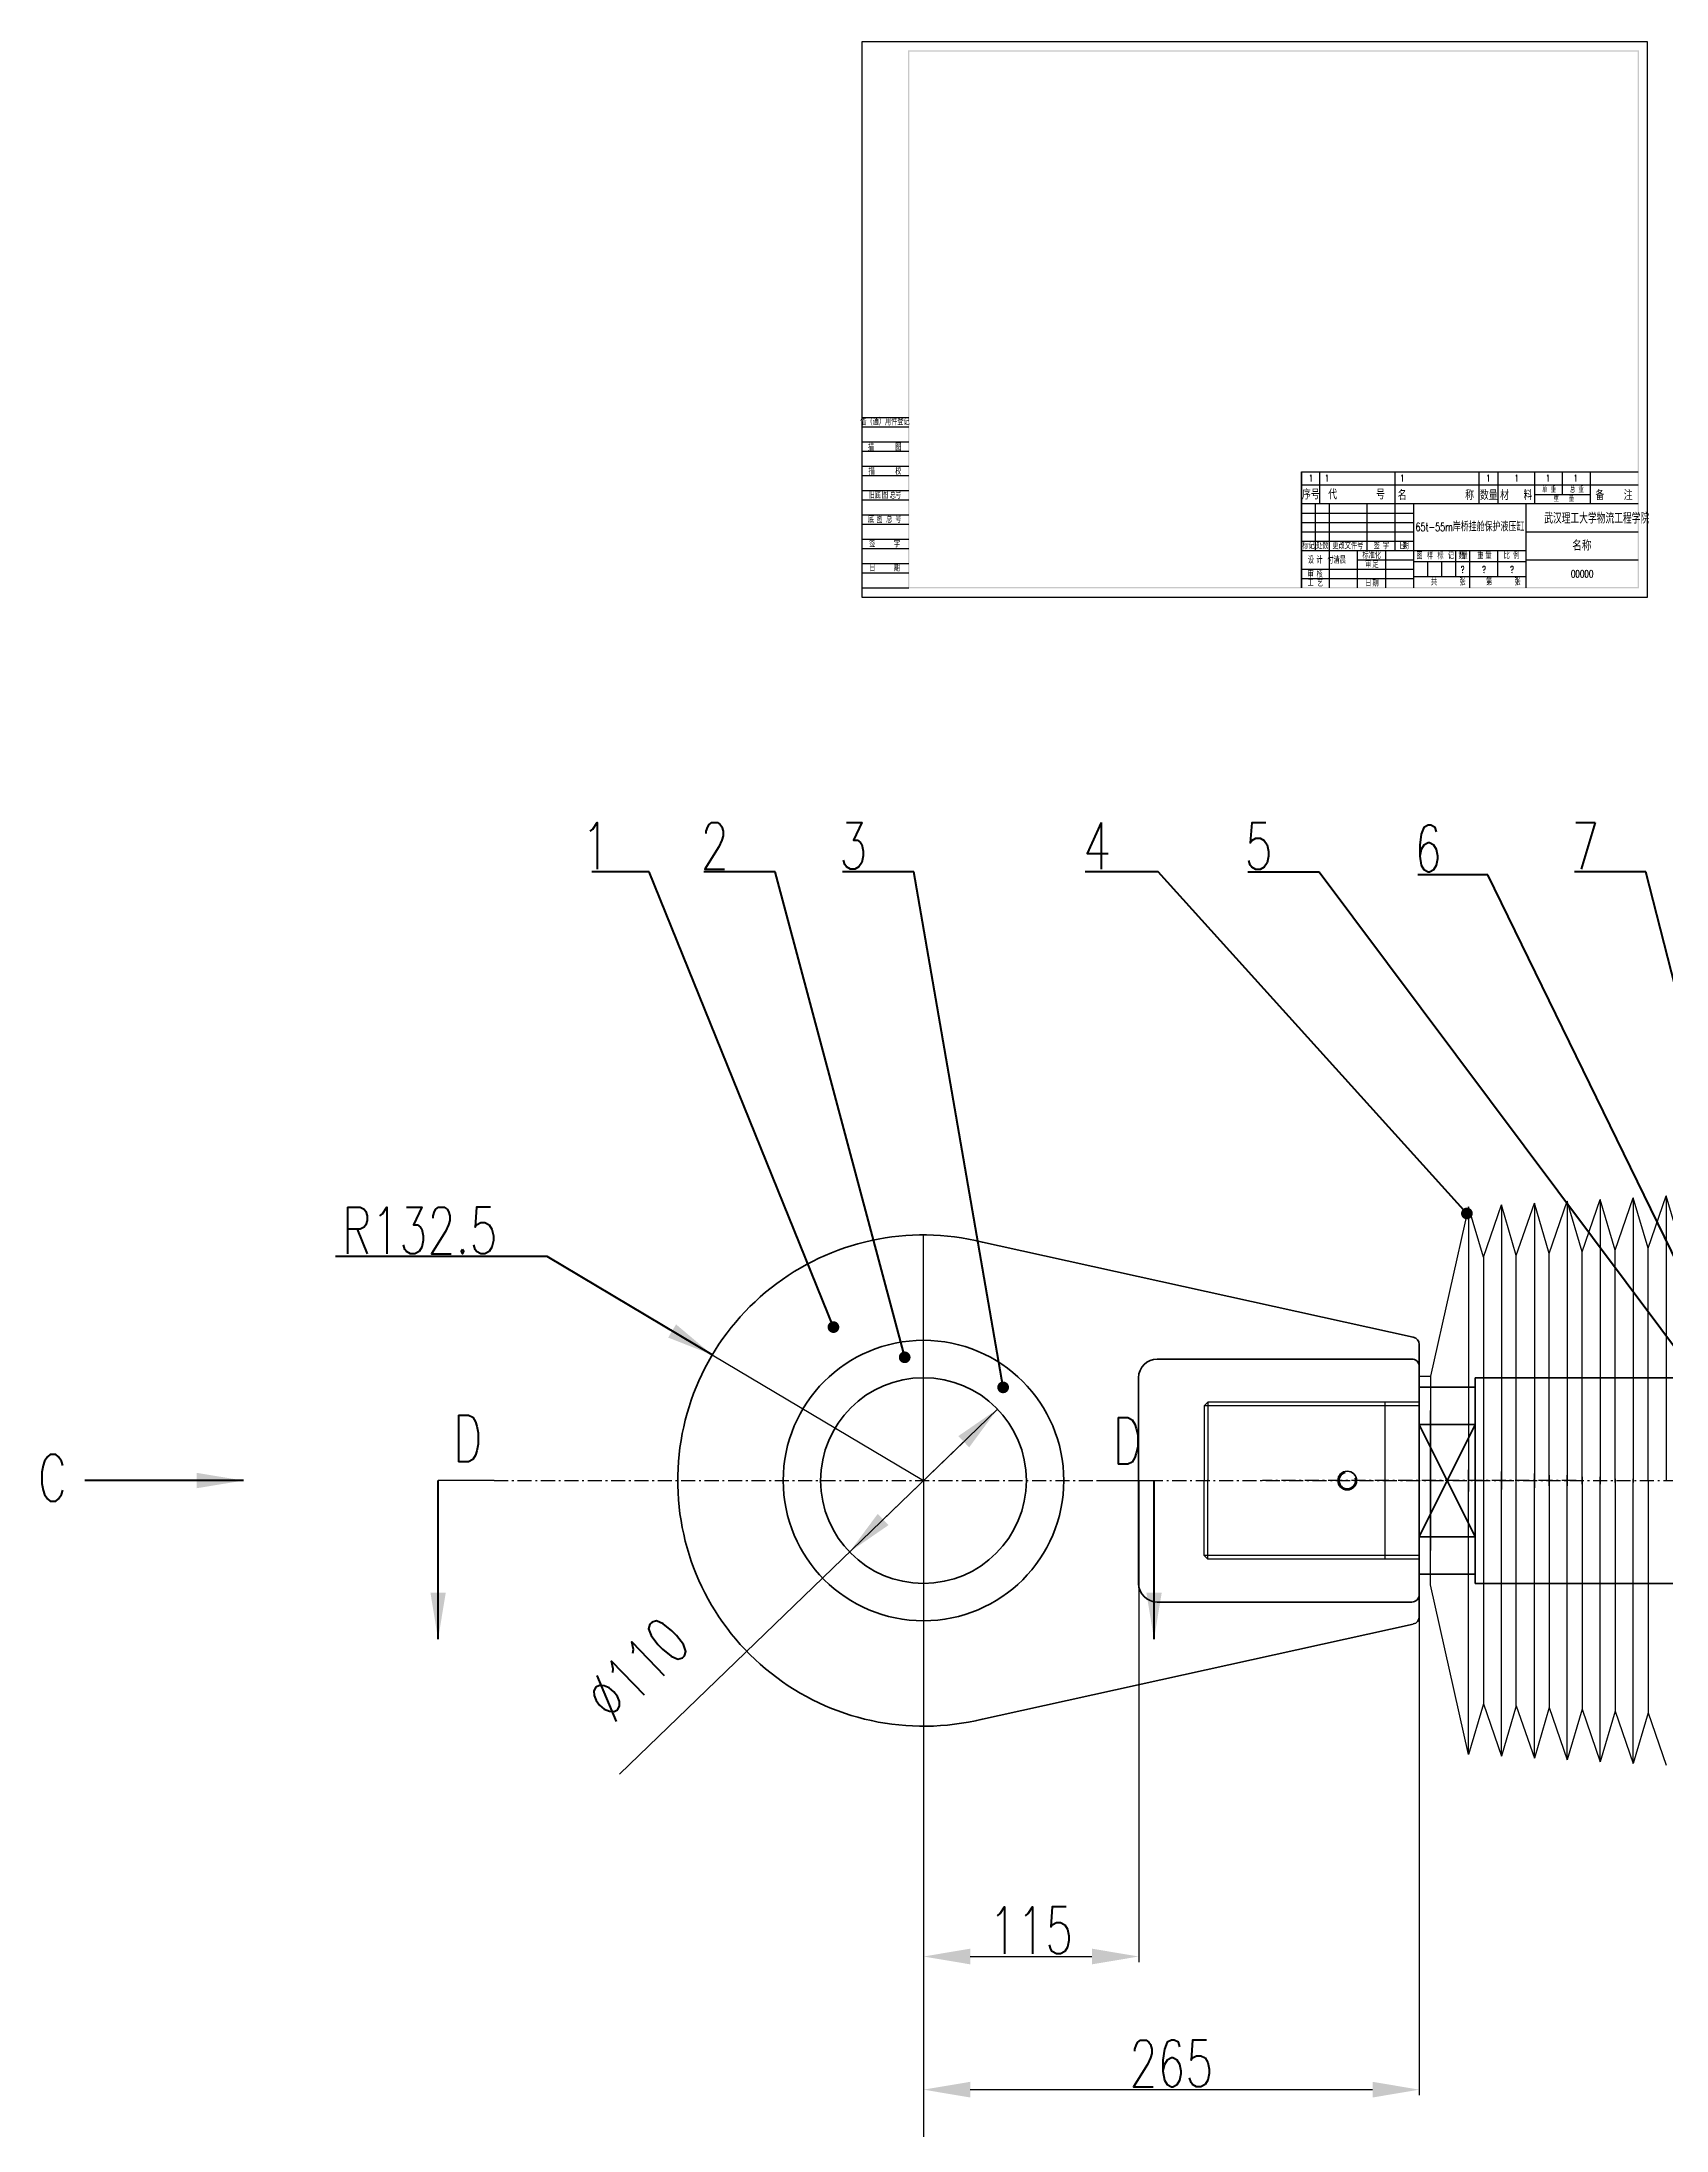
# Model space of a CAD drawing. Extents: x -526 to 4221, y -831 to 1001.
# Drawn here: x -526 to 342, y -195 to 922 of the extents above; entities that cross this region are included whole.
import ezdxf
from ezdxf.enums import TextEntityAlignment as Align

# ---------------------------------------------------------------- set-up
doc = ezdxf.new("R2010")
doc.units = 0
doc.header["$MEASUREMENT"] = 0
doc.linetypes.add('LINEL4', pattern=[12.5, 7.5, -2, 1, -2])
doc.layers.get('Defpoints').update_dxf_attribs({"linetype": 'CONTINUOUS'})
doc.layers.add('L1', color=2, linetype='CONTINUOUS', lineweight=35)
doc.layers.add('L3', color=4, linetype='CONTINUOUS')
doc.layers.add('L4', color=5, linetype='LINEL4')
doc.styles.add('HZ', font='txt', dxfattribs={"width": 0.7, "bigfont": 'hztxt'})
doc.styles.add('HZTXT', font='ROMANS', dxfattribs={"width": 0.7, "bigfont": 'HZTXT'})
doc.styles.get("Standard").update_dxf_attribs({"font": 'txt', "bigfont": 'hztxt.shx'})
doc.dimstyles.get("Standard").update_dxf_attribs({"dimtxt": 0.18, "dimasz": 0.18, "dimexe": 0.18, "dimexo": 0.0625, "dimgap": 0.09, "dimtad": 0, "dimtih": 1, "dimtoh": 1, "dimdec": 4, "dimzin": 0, "dimdsep": 46, "dimtxsty": 'Standard', "dimcen": 0.09, "dimadec": 0, "dimazin": 0, "dimtfac": 1, "dimtdec": 4, "dimtofl": 0, "dimtmove": 0, "dimatfit": 3, "dimfxl": 1, "dimtolj": 1, "dimtzin": 0, "dimarcsym": 0})

# ---------------------------------------------------------------- blocks, each defined once
blk = doc.blocks.new('*D15')
at = {"layer": 'Defpoints', "color": 0, "transparency": 16777216}
for p in [(-55.1, 152.7), (59.9, 152.7), (59.9, -101.8)]:
    blk.add_point(p, dxfattribs=at)
at = {"layer": 'L3', "transparency": 16777216}
for p, q in [((-55.1, 152.7), (-55.1, -104.8)), ((59.9, 152.7), (59.9, -104.8)), ((-30.1, -101.8), (34.9, -101.8))]:
    blk.add_line(p, q, dxfattribs=at)
for points in [[(-30.1, -97.6), (-30.1, -106), (-55.1, -101.8)], [(34.9, -97.6), (34.9, -106), (59.9, -101.8)]]:
    blk.add_solid(points, dxfattribs=at)
at = {"layer": 'L3', "transparency": 16777216, "insert": (2.4, -87.8), "char_height": 25, "attachment_point": 5, "style": 'HZTXT'}
blk.add_mtext('\\A1;115', dxfattribs=at)
blk = doc.blocks.new('*D16')
at = {"layer": 'Defpoints', "color": 0, "transparency": 16777216}
for p in [(-55.1, 152.7), (209.9, 152.7), (209.9, -173)]:
    blk.add_point(p, dxfattribs=at)
at = {"layer": 'L3', "transparency": 16777216}
for p, q in [((-55.1, 152.7), (-55.1, -176)), ((209.9, 152.7), (209.9, -176)), ((-30.1, -173), (184.9, -173))]:
    blk.add_line(p, q, dxfattribs=at)
for points in [[(-30.1, -168.8), (-30.1, -177.2), (-55.1, -173)], [(184.9, -168.8), (184.9, -177.2), (209.9, -173)]]:
    blk.add_solid(points, dxfattribs=at)
at = {"layer": 'L3', "transparency": 16777216, "insert": (77.4, -159), "char_height": 25, "attachment_point": 5, "style": 'HZTXT'}
blk.add_mtext('\\A1;265', dxfattribs=at)
blk = doc.blocks.new('*D17')
at = {"layer": 'Defpoints', "color": 0, "transparency": 16777216}
for p in [(-55.1, 152.7), (1137.2, -57.7), (1137.2, -248.6)]:
    blk.add_point(p, dxfattribs=at)
at = {"layer": 'L3', "transparency": 16777216}
for p, q in [((-55.1, 152.7), (-55.1, -251.6)), ((1137.2, -57.7), (1137.2, -251.6)), ((-30.1, -248.6), (1112.2, -248.6))]:
    blk.add_line(p, q, dxfattribs=at)
for points in [[(-30.1, -244.4), (-30.1, -252.7), (-55.1, -248.6)], [(1112.2, -244.4), (1112.2, -252.7), (1137.2, -248.6)]]:
    blk.add_solid(points, dxfattribs=at)
at = {"layer": 'L3', "transparency": 16777216, "insert": (541, -234.6), "char_height": 25, "attachment_point": 5, "style": 'HZTXT'}
blk.add_mtext('\\A1;1200', dxfattribs=at)
blk = doc.blocks.new('*D19')
at = {"layer": 'Defpoints', "color": 0, "transparency": 16777216}
for p in [(-55.1, 152.7), (1934.9, 0.7), (1934.9, -344)]:
    blk.add_point(p, dxfattribs=at)
at = {"layer": 'L3', "transparency": 16777216}
for p, q in [((-55.1, 152.7), (-55.1, -347)), ((1934.9, 0.7), (1934.9, -347)), ((-30.1, -344), (1909.9, -344))]:
    blk.add_line(p, q, dxfattribs=at)
for points in [[(-30.1, -339.9), (-30.1, -348.2), (-55.1, -344)], [(1909.9, -339.9), (1909.9, -348.2), (1934.9, -344)]]:
    blk.add_solid(points, dxfattribs=at)
at = {"layer": 'L3', "transparency": 16777216, "insert": (939.9, -330), "char_height": 25, "attachment_point": 5, "style": 'HZTXT'}
blk.add_mtext('\\A1;1990', dxfattribs=at)
blk = doc.blocks.new('*D27')
at = {"layer": 'Defpoints', "color": 0, "transparency": 16777216}
for p in [(-15.6, 190.9), (-94.7, 114.5)]:
    blk.add_point(p, dxfattribs=at)
at = {"layer": 'L3', "transparency": 16777216}
blk.add_line((-33.6, 173.5), (-76.7, 131.9), dxfattribs=at)
for points in [[(-36.5, 176.5), (-30.7, 170.5), (-15.6, 190.9)], [(-79.6, 134.9), (-73.8, 128.9), (-94.7, 114.5)]]:
    blk.add_solid(points, dxfattribs=at)
at = {"layer": 'L3', "transparency": 16777216, "insert": (-208.3, 51.8), "char_height": 25, "attachment_point": 5, "rotation": 44.0027, "style": 'HZTXT'}
blk.add_mtext('\\A1;∅110', dxfattribs=at)

msp = doc.modelspace()

# ---------------------------------------------------------------- linework, layer by layer
at = {"layer": 'Defpoints'}
for p, q in [((279.39, 274.05), (289.05, 302.06)), ((289.05, 302.06), (289.05, 149.81)), ((297.01, 275.02), (289.05, 302.06)), ((297.01, 275.02), (306.67, 303.03)), ((306.67, 303.03), (306.67, 150.77)), ((314.63, 275.98), (306.67, 303.03)), ((314.63, 275.98), (324.29, 303.99)), ((324.29, 303.99), (324.29, 151.74)), ((332.25, 276.95), (324.29, 303.99)), ((332.25, 276.95), (341.92, 304.96)), ((341.92, 304.96), (341.92, 152.71)), ((349.87, 277.91), (341.92, 304.96)), ((236.19, 299.16), (215.86, 208.53)), ((236.19, 299.16), (236.19, 146.91)), ((244.15, 272.12), (236.19, 299.16)), ((244.15, 272.12), (253.81, 300.13)), ((253.81, 300.13), (253.81, 147.88)), ((261.77, 273.09), (253.81, 300.13)), ((261.77, 273.09), (271.43, 301.09)), ((271.43, 301.09), (271.43, 148.84)), ((279.39, 274.05), (271.43, 301.09)), ((244.15, 272.12), (244.15, 33.29)), ((261.77, 148.84), (261.77, 273.09)), ((261.77, 232.88), (261.77, 273.09)), ((279.39, 149.81), (279.39, 274.05)), ((279.39, 233.84), (279.39, 274.05)), ((297.01, 150.77), (297.01, 275.02)), ((297.01, 234.81), (297.01, 275.02)), ((314.63, 151.74), (314.63, 275.98)), ((314.63, 235.77), (314.63, 275.98)), ((332.25, 152.71), (332.25, 276.95)), ((332.25, 236.74), (332.25, 276.95)), ((209.86, 208.53), (215.86, 208.53)), ((215.86, 208.53), (215.86, 115.27)), ((94.86, 192.71), (96.86, 194.71)), ((209.86, 192.71), (94.86, 192.71)), ((94.86, 192.71), (94.86, 152.71)), ((209.86, 194.71), (96.86, 194.71)), ((96.86, 194.71), (96.86, 152.33)), ((191.41, 194.71), (191.41, 110.71)), ((236.19, 6.25), (236.19, 158.5)), ((253.81, 5.28), (253.81, 157.53)), ((271.43, 4.32), (271.43, 156.57)), ((-284.62, 152.71), (-314.62, 152.71)), ((38.11, 152.71), (68.11, 152.71)), ((94.86, 112.71), (94.86, 152.71)), ((96.86, 110.71), (96.86, 153.08)), ((261.77, 32.32), (261.77, 152.71)), ((279.39, 155.6), (279.39, 31.36)), ((289.05, 3.35), (289.05, 155.6)), ((297.01, 154.64), (297.01, 30.39)), ((306.67, 2.39), (306.67, 154.64)), ((314.63, 153.67), (314.63, 29.43)), ((324.29, 1.42), (324.29, 153.67)), ((332.25, 152.71), (332.25, 28.46)), ((209.86, 112.71), (94.86, 112.71)), ((94.86, 112.71), (96.86, 110.71)), ((209.86, 110.71), (96.86, 110.71)), ((236.19, 6.25), (215.86, 96.88)), ((279.39, 71.57), (279.39, 31.36)), ((297.01, 70.6), (297.01, 30.39)), ((314.63, 69.64), (314.63, 29.43)), ((332.25, 68.67), (332.25, 28.46)), ((244.15, 33.29), (236.19, 6.25)), ((244.15, 33.29), (253.81, 5.28)), ((261.77, 32.32), (253.81, 5.28)), ((261.77, 32.32), (271.43, 4.32)), ((279.39, 31.36), (271.43, 4.32)), ((279.39, 31.36), (289.05, 3.35)), ((297.01, 30.39), (289.05, 3.35)), ((297.01, 30.39), (306.67, 2.39)), ((314.63, 29.43), (306.67, 2.39)), ((314.63, 29.43), (324.29, 1.42)), ((332.25, 28.46), (324.29, 1.42)), ((332.25, 28.46), (341.92, 0.45))]:
    msp.add_line(p, q, dxfattribs=at)
at = {"layer": 'L1'}
for p, q in [((146.96, 675.11), (146.96, 692.11)), ((146.96, 630.11), (146.96, 675.11)), ((206.72, 229.4), (-26.81, 280.99)), ((209.86, 213.71), (209.86, 225.49)), ((205.86, 217.71), (69.86, 217.71)), ((209.86, 217.71), (209.86, 219.57)), ((209.86, 217.71), (209.86, 213.71)), ((209.86, 152.71), (209.86, 213.71)), ((59.86, 97.71), (59.86, 207.71)), ((239.86, 202.71), (209.86, 202.71)), ((209.86, 202.71), (209.86, 102.71)), ((209.86, 202.71), (209.86, 182.71)), ((239.87, 207.71), (239.86, 202.71)), ((349.87, 207.71), (239.87, 207.71)), ((239.87, 207.71), (239.87, 97.71)), ((209.86, 192.71), (209.86, 194.71)), ((209.86, 152.71), (209.86, 192.71)), ((209.86, 182.71), (239.87, 182.71)), ((239.87, 122.71), (209.86, 182.71)), ((239.87, 182.71), (209.86, 122.71)), ((209.86, 152.71), (209.86, 91.71)), ((209.86, 102.71), (209.86, 122.71)), ((209.86, 122.71), (239.87, 122.71)), ((209.86, 102.71), (239.87, 102.71)), ((209.86, 87.71), (209.86, 91.71)), ((239.87, 97.71), (349.87, 97.71)), ((205.86, 87.71), (69.86, 87.71)), ((209.86, 87.71), (209.86, 85.84)), ((206.72, 76.01), (-26.81, 24.43))]:
    msp.add_line(p, q, dxfattribs=at)
for centre, radius in [((-55.14, 152.71), 75), ((-55.14, 152.71), 55), ((171.41, 152.71), 5)]:
    msp.add_circle(centre, radius, dxfattribs=at)
for centre, radius, start, end in [((-55.14, 152.71), 131.37, 76.15662, 180.48733), ((205.86, 225.49), 4, 0, 77.54304), ((69.86, 207.71), 10, 90, 180), ((205.86, 213.71), 4, 0, 90), ((171.41, 152.71), 4.37, 106.04932, 16.04932), ((-55.14, 152.71), 131.37, 179.51267, 283.84338), ((69.86, 97.71), 10, 180, 270), ((205.86, 91.71), 4, 270, 360), ((205.86, 79.92), 4, 282.45696, 360)]:
    msp.add_arc(centre, radius, start, end, dxfattribs=at)
msp.add_point((146.96, 675.11), dxfattribs=at)
for points in [[(326.61, 916.76), (327.31, 917.46), (-62.69, 916.76), (-63.39, 917.46)], [(-62.69, 916.76), (-63.39, 917.46), (-62.69, 630.11), (-63.39, 630.11)], [(326.61, 630.46), (327.31, 629.76), (326.61, 916.76), (327.31, 917.46)], [(-63.04, 630.46), (-63.04, 629.76), (326.61, 630.46), (327.31, 629.76)]]:
    msp.add_trace(points, dxfattribs=at)
at = {"layer": 'L3'}
for p, q in [((-88.04, 721.11), (-63.04, 721.11)), ((-88.04, 716.11), (-63.04, 716.11)), ((-88.04, 708.11), (-63.04, 708.11)), ((-88.04, 703.11), (-63.04, 703.11)), ((-88.04, 695.11), (-63.04, 695.11)), ((-88.04, 690.11), (-63.04, 690.11)), ((-88.04, 682.11), (-63.04, 682.11)), ((146.96, 692.11), (326.96, 692.11)), ((146.96, 685.11), (326.96, 685.11)), ((156.69, 675.11), (156.69, 692.11)), ((196.96, 675.11), (196.96, 692.11)), ((241.89, 675.11), (241.89, 692.11)), ((252.11, 675.11), (252.11, 692.11)), ((271.63, 675.11), (271.63, 692.11)), ((286.5, 680.01), (286.5, 692.11)), ((301.37, 675.11), (301.37, 692.11)), ((-88.04, 677.11), (-63.04, 677.11)), ((146.96, 675.11), (326.96, 675.11)), ((146.96, 670.11), (206.96, 670.11)), ((154.46, 650.11), (154.46, 675.11)), ((161.96, 630.11), (161.96, 675.11)), ((181.96, 650.11), (181.96, 675.11)), ((196.96, 650.11), (196.96, 675.11)), ((206.96, 630.11), (206.96, 675.11)), ((266.96, 630.11), (266.96, 675.11)), ((271.63, 680.01), (301.37, 680.01)), ((-88.04, 669.11), (-63.04, 669.11)), ((-88.04, 664.11), (-63.04, 664.11)), ((146.96, 665.11), (206.96, 665.11)), ((146.96, 660.11), (206.96, 660.11)), ((266.96, 660.11), (326.96, 660.11)), ((-88.04, 656.11), (-63.04, 656.11)), ((-88.04, 651.11), (-63.04, 651.11)), ((146.96, 655.11), (206.96, 655.11)), ((146.96, 650.11), (206.96, 650.11)), ((176.96, 630.11), (176.96, 650.11)), ((191.96, 630.11), (191.96, 650.11)), ((206.96, 650.11), (266.96, 650.11)), ((229.46, 636.11), (229.46, 650.11)), ((236.96, 630.11), (236.96, 650.11)), ((251.96, 636.11), (251.96, 650.11)), ((-88.04, 643.11), (-63.04, 643.11)), ((-88.04, 638.11), (-63.04, 638.11)), ((146.96, 640.11), (206.96, 640.11)), ((176.96, 645.11), (206.96, 645.11)), ((206.96, 644.11), (266.96, 644.11)), ((214.46, 636.11), (214.46, 644.11)), ((221.96, 636.11), (221.96, 644.11)), ((266.96, 645.11), (326.96, 645.11)), ((-88.04, 630.11), (-63.04, 630.11)), ((146.96, 635.11), (206.96, 635.11)), ((206.96, 636.11), (266.96, 636.11)), ((-55.14, 152.68), (-55.14, 284.08)), ((-168.03, 219.91), (-55.14, 152.68)), ((-15.58, 190.91), (-217.57, -4.3)), ((215.86, 96.88), (215.86, 190.14)), ((209.86, 79.92), (209.86, 91.71))]:
    msp.add_line(p, q, dxfattribs=at)
msp.add_lwpolyline([(-88.04, 625.11), (331.96, 625.11), (331.96, 922.11), (-88.04, 922.11)], close=True, dxfattribs=at)
at = {"layer": 'L4'}
for p, q in [((-284.62, 152.71), (1402.37, 152.71)), ((293.7, 152.71), (126.01, 152.71))]:
    msp.add_line(p, q, dxfattribs=at)

# ---------------------------------------------------------------- texts
at = {"layer": 'L1', "style": 'HZTXT', "width": 0.7}
for s, height, p in [('序号', 5, (151.97, 677.45)), ('代        号', 5, (176.39, 677.45)), ('名            称', 5, (218.78, 677.06)), ('数量', 5, (247.04, 677.06)), ('材   料', 5, (261.74, 677.06)), ('单 重', 3, (279.29, 681.01)), ('总 重', 3, (294.14, 681.01)), ('备    注', 5, (314, 677.06)), ('重   量', 3, (287.2, 676.28))]:
    msp.add_text(s, height=height, dxfattribs=at).set_placement(p, align=Align.CENTER)
at = {"layer": 'L1', "style": 'HZTXT', "width": 0.6}
msp.add_text('武汉理工大学物流工程学院', height=5.775, dxfattribs=at).set_placement((276.7, 664.45))
at = {"layer": 'L1', "style": 'HZTXT', "width": 0.7}
for s, height, p in [('名称', 5.5, (296.82, 652.74)), ('00000', 4, (296.96, 637.61))]:
    msp.add_text(s, height=height, dxfattribs=at).set_placement(p, align=Align.MIDDLE_CENTER)
at = {"layer": 'L3', "width": 0.7}
for s, style, p in [('借（通）用件登记', 'HZTXT', (-75.73, 717.09)), ('底', 'HZTXT', (-79.61, 677.86)), ('图', 'HZTXT', (-75.73, 677.86)), ('总', 'HZTXT', (-71.52, 677.86)), ('1', 'HZTXT', (151.97, 686.98)), ('1', 'HZTXT', (246.77, 686.98)), ('1', 'HZTXT', (261.95, 686.98)), ('1', 'HZTXT', (278.68, 686.98)), ('1', 'HZTXT', (293.55, 686.98)), ('底', 'HZTXT', (-83.17, 664.86)), ('图', 'HZTXT', (-78.64, 664.86)), ('总', 'HZTXT', (-73.46, 664.86)), ('标记', 'HZ', (150.66, 650.8)), ('处数', 'HZ', (158.02, 650.8)), ('更改文件号', 'HZ', (171.73, 650.8)), ('标准化', 'HZ', (184.47, 645.71)), ('图 样 标 记', 'HZ', (218.43, 645.42)), ('?', 'HZTXT', (233.06, 638.11)), ('?', 'HZTXT', (244.49, 638.11)), ('?', 'HZTXT', (259.46, 638.11)), ('共     张', 'HZ', (225.38, 631.43)), ('第     张', 'HZ', (254.8, 631.43))]:
    msp.add_text(s, height=3.5, dxfattribs=dict(at, style=style)).set_placement(p, align=Align.CENTER)
for s, style, p in [('描', 'HZTXT', (-84.82, 703.48)), ('描', 'HZTXT', (-84.5, 690.67)), ('旧', 'HZTXT', (-84.5, 677.86)), ('1', 'HZTXT', (159.51, 686.98)), ('1', 'HZTXT', (199.78, 686.98)), ('签', 'HZTXT', (-84.14, 651.82)), ('签', 'HZ', (185.55, 650.8)), ('日', 'HZ', (199.27, 650.8)), ('数', 'HZ', (230.87, 645.4)), ('重', 'HZ', (240.92, 645.61)), ('比', 'HZ', (255.01, 645.61)), ('日', 'HZTXT', (-84.14, 638.94)), ('审', 'HZ', (150.18, 635.57)), ('设', 'HZ', (150.3, 643.14)), ('审', 'HZ', (180.92, 640.88)), ('工', 'HZ', (150.18, 630.87)), ('日', 'HZ', (181.03, 630.87))]:
    msp.add_text(s, height=3.5, dxfattribs=dict(at, style=style)).set_placement(p)
for s, style, p in [(' 图', 'HZTXT', (-66.94, 703.48)), ('校', 'HZTXT', (-66.94, 690.67)), ('号', 'HZTXT', (-66.94, 677.86)), ('号', 'HZTXT', (-66.94, 664.86)), ('字', 'HZTXT', (-67.64, 651.76)), ('字', 'HZ', (193.76, 650.8)), ('期', 'HZ', (204.36, 650.8)), ('量', 'HZ', (235.82, 645.42)), ('量', 'HZ', (248.55, 645.61)), ('例', 'HZ', (263.35, 645.61)), ('期', 'HZTXT', (-67.64, 638.94)), ('核', 'HZ', (158.28, 635.57)), ('计', 'HZ', (158.28, 643.14)), ('付清晨', 'HZ', (170.69, 643.14)), ('定', 'HZ', (188.18, 640.88)), ('艺', 'HZ', (158.52, 630.87)), ('期', 'HZ', (188.18, 630.87))]:
    msp.add_text(s, height=3.5, dxfattribs=dict(at, style=style)).set_placement(p, align=Align.RIGHT)
at = {"layer": 'L3', "style": 'HZTXT', "width": 0.7}
msp.add_text('65t-55m岸桥挂舱保护液压缸', height=4.5, dxfattribs=at).set_placement((236.98, 662.64), align=Align.MIDDLE_CENTER)
at = {"layer": 'L3', "char_height": 25, "style": 'HZTXT'}
for s, insert, attachment_point in [('\\A1;1', (-230.34, 479.7), 8), ('\\A1;2', (-166.74, 479.7), 8), ('\\A1;3', (-92.62, 479.7), 8), ('\\A1;4', (37.63, 479.7), 8), ('\\A1;5', (124.07, 479.5), 8), ('\\A1;6', (214.64, 478.2), 8), ('\\A1;7', (298.76, 479.7), 8), ('\\A1;R132.5', (-282.82, 273.97), 9)]:
    msp.add_mtext(s, dxfattribs=dict(at, insert=insert, attachment_point=attachment_point))
at = {"layer": 'L3', "char_height": 25, "attachment_point": 1, "style": 'HZTXT'}
for s, insert in [('D', (-306.62, 187.73)), ('D', (45.87, 186.44)), ('C', (-528.73, 166.67))]:
    msp.add_mtext_dynamic_manual_height_columns(s, width=50.2355, gutter_width=20, heights=[0], dxfattribs=dict(at, insert=insert))

# ---------------------------------------------------------------- dimensions: what is measured, and where the dimension line sits
at = {"layer": 'L3'}
dim = msp.add_diameter_dim_2p(p1=(-15.58, 190.91), p2=(-94.71, 114.5), dimstyle='Standard', override={"dimtxt": 25, "dimasz": 25, "dimexe": 3, "dimexo": 0, "dimgap": 1.5, "dimtad": 1, "dimtih": 0, "dimtoh": 0, "dimdec": 1, "dimzin": 9, "dimtxsty": 'HZTXT', "dimcen": 0, "dimclrd": 256, "dimclre": 256, "dimclrt": 256, "dimtfac": 0.6, "dimtdec": 1, "dimtofl": 1, "dimtmove": 2, "dimtzin": 9, "dimlwd": 65535, "dimlwe": 65535}, dxfattribs=at)
dim.commit()
dim.dimension.update_dxf_attribs({"geometry": '*D27', "text_midpoint": (-208.32, 51.81), "dimtype": 163})
for base, p2, picture, middle in [((59.86, -101.81), (59.86, 152.71), '*D15', (2.36, -87.81)), ((209.86, -173), (209.86, 152.71), '*D16', (77.36, -159))]:
    dim = msp.add_linear_dim(base=base, p1=(-55.14, 152.71), p2=p2, dimstyle='Standard', override={"dimtxt": 25, "dimasz": 25, "dimexe": 3, "dimexo": 0, "dimgap": 1.5, "dimtad": 1, "dimtih": 0, "dimtoh": 0, "dimdec": 1, "dimzin": 9, "dimtxsty": 'HZTXT', "dimcen": 0, "dimclrd": 256, "dimclre": 256, "dimclrt": 256, "dimtfac": 0.6, "dimtdec": 1, "dimtofl": 1, "dimtmove": 2, "dimtzin": 9, "dimlwd": 65535, "dimlwe": 65535}, dxfattribs=at)
    dim.commit()
    dim.dimension.update_dxf_attribs({"geometry": picture, "text_midpoint": middle})
for base, p2, text, picture, middle in [((1137.19, -248.55), (1137.19, -57.73), '1200', '*D17', (541.02, -234.55)), ((1934.91, -344.03), (1934.91, 0.71), '1990', '*D19', (939.88, -330.03))]:
    dim = msp.add_linear_dim(base=base, p1=(-55.14, 152.71), p2=p2, text=text, dimstyle='Standard', override={"dimtxt": 25, "dimasz": 25, "dimexe": 3, "dimexo": 0, "dimgap": 1.5, "dimtad": 1, "dimtih": 0, "dimtoh": 0, "dimdec": 1, "dimzin": 9, "dimtxsty": 'HZTXT', "dimcen": 0, "dimclrd": 256, "dimclre": 256, "dimclrt": 256, "dimtfac": 0.6, "dimtdec": 1, "dimtofl": 1, "dimtmove": 2, "dimtzin": 9, "dimlwd": 65535, "dimlwe": 65535}, dxfattribs=at)
    dim.commit()
    dim.dimension.update_dxf_attribs({"geometry": picture, "text_midpoint": middle})

# ---------------------------------------------------------------- leaders
at = {"layer": 'Defpoints'}
for points in [[(-418.66, 152.72), (-503.51, 152.72)], [(-314.62, 67.85), (-314.62, 152.71)], [(68.11, 67.85), (68.11, 152.71)]]:
    msp.add_leader(points, dimstyle='Standard', override={"dimtxt": 25, "dimasz": 25, "dimexe": 3, "dimexo": 0, "dimgap": 1.5, "dimtad": 1, "dimtih": 0, "dimtoh": 0, "dimdec": 1, "dimzin": 9, "dimtxsty": 'HZTXT', "dimcen": 0, "dimclrd": 256, "dimclre": 256, "dimclrt": 256, "dimtfac": 0.6, "dimtdec": 1, "dimtofl": 1, "dimtmove": 2, "dimtzin": 9, "dimlwd": 65535, "dimlwe": 65535}, dxfattribs=at)
at = {"layer": 'L3', "annotation_type": 0, "has_hookline": 1, "hookline_direction": 1}
for points, override, text_width in [([(-103.27, 234.77), (-201.76, 478.2), (-226.76, 478.2)], {"dimtxt": 25, "dimasz": 25, "dimexe": 3, "dimexo": 0, "dimgap": 1.5, "dimtad": 1, "dimtih": 0, "dimtoh": 0, "dimdec": 1, "dimzin": 9, "dimtxsty": 'HZTXT', "dimcen": 0, "dimclrd": 256, "dimclre": 256, "dimclrt": 256, "dimtfac": 0.6, "dimtdec": 1, "dimtofl": 1, "dimtmove": 2, "dimldrblk": 'DotSmall', "dimtzin": 9, "dimlwd": 65535, "dimlwe": 65535}, 4.17), ([(-65.18, 218.63), (-134.4, 478.2), (-159.4, 478.2)], {"dimtxt": 25, "dimasz": 25, "dimexe": 3, "dimexo": 0, "dimgap": 1.5, "dimtad": 1, "dimtih": 0, "dimtoh": 0, "dimdec": 1, "dimzin": 9, "dimtxsty": 'HZTXT', "dimcen": 0, "dimclrd": 256, "dimclre": 256, "dimclrt": 256, "dimtfac": 0.6, "dimtdec": 1, "dimtofl": 1, "dimtmove": 2, "dimldrblk": 'DotSmall', "dimtzin": 9, "dimlwd": 65535, "dimlwe": 65535}, 11.67), ([(-12.56, 202.55), (-60.29, 478.2), (-85.29, 478.2)], {"dimtxt": 25, "dimasz": 25, "dimexe": 3, "dimexo": 0, "dimgap": 1.5, "dimtad": 1, "dimtih": 0, "dimtoh": 0, "dimdec": 1, "dimzin": 9, "dimtxsty": 'HZTXT', "dimcen": 0, "dimclrd": 256, "dimclre": 256, "dimclrt": 256, "dimtfac": 0.6, "dimtdec": 1, "dimtofl": 1, "dimtmove": 2, "dimldrblk": 'DotSmall', "dimtzin": 9, "dimlwd": 65535, "dimlwe": 65535}, 11.67), ([(235.36, 295.55), (70.38, 478.2), (45.38, 478.2)], {"dimtxt": 25, "dimasz": 25, "dimexe": 3, "dimexo": 0, "dimgap": 1.5, "dimtad": 1, "dimtih": 0, "dimtoh": 0, "dimdec": 1, "dimzin": 9, "dimtxsty": 'HZTXT', "dimcen": 0, "dimclrd": 256, "dimclre": 256, "dimclrt": 256, "dimtfac": 0.6, "dimtdec": 1, "dimtofl": 1, "dimtmove": 2, "dimldrblk": 'DotSmall', "dimtzin": 9, "dimlwd": 65535, "dimlwe": 65535}, 12.5), ([(357.01, 209.8), (156.41, 478), (131.41, 478)], {"dimtxt": 25, "dimasz": 25, "dimexe": 3, "dimexo": 0, "dimgap": 1.5, "dimtad": 1, "dimtih": 0, "dimtoh": 0, "dimdec": 1, "dimzin": 9, "dimtxsty": 'HZTXT', "dimcen": 0, "dimclrd": 256, "dimclre": 256, "dimclrt": 256, "dimtfac": 0.6, "dimtdec": 1, "dimtofl": 1, "dimtmove": 2, "dimldrblk": 'DotSmall', "dimtzin": 9, "dimlwd": 65535, "dimlwe": 65535}, 11.67), ([(376.95, 209.14), (246.55, 476.7), (221.55, 476.7)], {"dimtxt": 25, "dimasz": 25, "dimexe": 3, "dimexo": 0, "dimgap": 1.5, "dimtad": 1, "dimtih": 0, "dimtoh": 0, "dimdec": 1, "dimzin": 9, "dimtxsty": 'HZTXT', "dimcen": 0, "dimclrd": 256, "dimclre": 256, "dimclrt": 256, "dimtfac": 0.6, "dimtdec": 1, "dimtofl": 1, "dimtmove": 2, "dimldrblk": 'DotSmall', "dimtzin": 9, "dimlwd": 65535, "dimlwe": 65535}, 10.83), ([(398.89, 211.79), (331.1, 478.2), (306.1, 478.2)], {"dimtxt": 25, "dimasz": 25, "dimexe": 3, "dimexo": 0, "dimgap": 1.5, "dimtad": 1, "dimtih": 0, "dimtoh": 0, "dimdec": 1, "dimzin": 9, "dimtxsty": 'HZTXT', "dimcen": 0, "dimclrd": 256, "dimclre": 256, "dimclrt": 256, "dimtfac": 0.6, "dimtdec": 1, "dimtofl": 1, "dimtmove": 2, "dimldrblk": 'DotSmall', "dimtzin": 9, "dimlwd": 65535, "dimlwe": 65535}, 11.67), ([(-168.03, 219.91), (-256.32, 272.47), (-281.32, 272.47)], {"dimtxt": 25, "dimasz": 25, "dimexe": 3, "dimexo": 0, "dimgap": 1.5, "dimtad": 1, "dimtih": 0, "dimtoh": 0, "dimdec": 1, "dimzin": 9, "dimtxsty": 'HZTXT', "dimcen": 0, "dimclrd": 256, "dimclre": 256, "dimclrt": 256, "dimtfac": 0.6, "dimtdec": 1, "dimtofl": 1, "dimtmove": 2, "dimtzin": 9, "dimlwd": 65535, "dimlwe": 65535}, 86.67)]:
    msp.add_leader(points, dimstyle='Standard', override=override, dxfattribs=dict(at, text_width=text_width))

doc.saveas('drawing.dxf')
